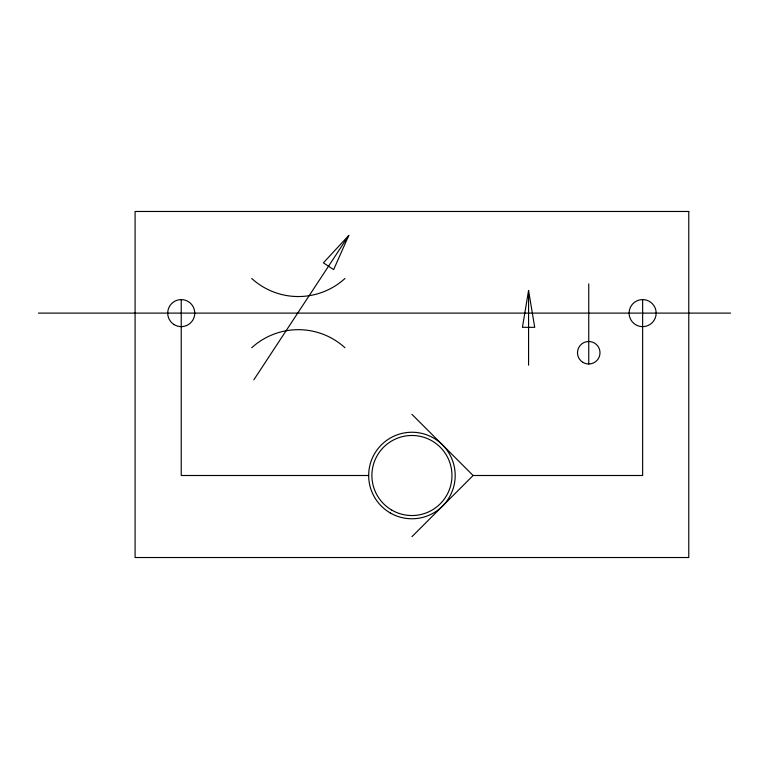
<?xml version="1.0" encoding="UTF-8"?>
<svg xmlns="http://www.w3.org/2000/svg" width="769" height="769" viewBox="0 0 769 769"><rect width="100%" height="100%" fill="white"/><g stroke="black" fill="none" stroke-linecap="round" stroke-linejoin="round"><path stroke-width="1.15" d="M528.572 290.461L522.43 327.325L534.715 327.325L528.572 290.461L528.572 365.188M348.78 235.42L333.659 269.602L323.393 262.844L348.78 235.42L253.828 379.838M411.934 536.675L473.108 475.502L642.634 475.502L642.634 299.593M38.45 313.108L730.55 313.108M368.678 475.502L181.234 475.502L181.234 299.593M411.934 414.337L473.108 475.502M588.746 283.867L588.746 364.006M251.732 347.732A69.21 69.21 0 0 1 344.964 347.732M344.964 278.493A69.21 69.21 0 0 1 251.732 278.493M688.774 211.475L135.094 211.475L135.094 557.525L688.774 557.525L688.774 211.475M582.758 362.286A11.266 11.266 0 0 0 600.003 353.154A11.266 11.266 0 0 0 583.479 342.791A11.266 11.266 0 0 0 582.758 362.286M635.454 324.566A13.515 13.515 0 0 0 656.149 313.608A13.515 13.515 0 0 0 636.309 301.169A13.515 13.515 0 0 0 635.454 324.566M174.054 324.566A13.515 13.515 0 0 0 194.749 313.608A13.515 13.515 0 0 0 174.909 301.169A13.515 13.515 0 0 0 174.054 324.566M391.921 510.174A40.026 40.026 0 0 0 451.961 475.502A40.026 40.026 0 0 0 391.921 440.839A40.026 40.026 0 0 0 391.921 510.174M390.306 512.971A43.256 43.256 0 0 0 455.19 475.502A43.256 43.256 0 0 0 390.306 438.042A43.256 43.256 0 0 0 390.306 512.971"/></g></svg>
